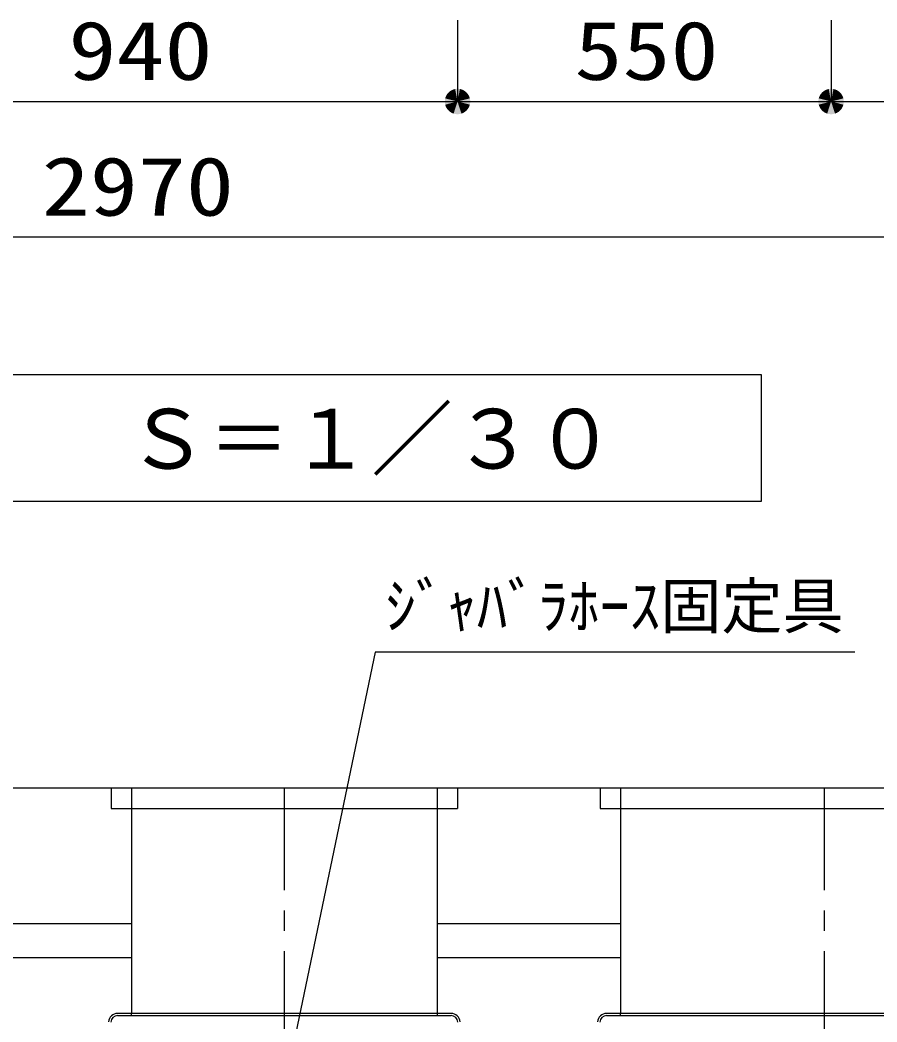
# Model space of a CAD drawing. Units: millimetres, scale not verified. Extents: x -23521 to 8910, y -6308 to 6308.
# Drawn here: x -4535 to -3273, y -1980 to -505 of the extents above; entities that cross this region are included whole.
import ezdxf
from ezdxf.enums import TextEntityAlignment as Align

# ---------------------------------------------------------------- set-up
doc = ezdxf.new("R2010")
doc.units = ezdxf.units.MM
doc.header["$LTSCALE"] = 30
doc.linetypes.add('CHAIN1', pattern=[8, 5, -1, 1, -1])
for name, color, linetype, lineweight in [('0-1_空気管', 3, 'Continuous', 25), ('0-E_機器', 2, 'Continuous', 25), ('1-8_00クル-フ-6寸法', 132, 'Continuous', 25)]:
    doc.layers.add(name, color=color, linetype=linetype, lineweight=lineweight)
doc.styles.add('ＭＳ ゴシック', font='')
doc.styles.get('ＭＳ ゴシック').set_extended_font_data('MS Gothic')

msp = doc.modelspace()

# ---------------------------------------------------------------- linework, layer by layer
at = {"layer": '0-1_空気管'}
for p, q in [((-4400.64, -1636.09), (-4400.64, -1666.09)), ((-4370.65, -1636.09), (-4370.65, -1967.89)), ((-3920.64, -1636.09), (-3920.64, -1967.89)), ((-3890.64, -1636.09), (-3890.64, -1666.09)), ((-3650.65, -1636.09), (-3650.65, -1967.89)), ((-4400.64, -1666.09), (-3890.64, -1666.09)), ((-3900.13, -1967.89), (-4391.16, -1967.89)), ((-4391.16, -1971.09), (-3900.13, -1971.09)), ((-4370.65, -1971.09), (-4370.65, -1967.89)), ((-3920.65, -1967.89), (-3920.65, -1971.09)), ((-3030.13, -1967.89), (-3671.16, -1967.89)), ((-3671.16, -1971.09), (-3030.13, -1971.09)), ((-3650.65, -1971.09), (-3650.65, -1967.89))]:
    msp.add_line(p, q, dxfattribs=at)
at = {"layer": '0-1_空気管', "linetype": 'CHAIN1'}
for p, q in [((-4145.65, -1636.09), (-4145.65, -2366.38)), ((-3350.65, -1636.09), (-3350.65, -2366.38))]:
    msp.add_line(p, q, dxfattribs=at)
at = {"layer": '0-1_空気管'}
msp.add_lwpolyline([(-3443.19, -1213.43), (-3443.19, -1027.12), (-5472.52, -1027.12), (-5472.52, -1213.43)], close=True, dxfattribs=at)
for points in [[(-3305.84, -1435.57), (-4012.04, -1435.57), (-4145.65, -2078.98)], [(-3680.64, -1636.09), (-3680.64, -1666.09), (-3020.65, -1666.09)]]:
    msp.add_lwpolyline(points, dxfattribs=at)
for centre, radius, start, end in [((-4391.16, -1981.09), 13.2, 90, 177), ((-4391.16, -1981.09), 10, 90, 177), ((-3900.13, -1981.09), 13.2, 3, 90), ((-3900.13, -1981.09), 10, 3, 90), ((-3671.16, -1981.09), 13.2, 90, 177), ((-3671.16, -1981.09), 10, 90, 177)]:
    msp.add_arc(centre, radius, start, end, dxfattribs=at)
at = {"layer": '0-E_機器'}
for p, q in [((-1468.11, -1636.09), (-6130.33, -1636.09)), ((-4370.65, -1836.09), (-4595.64, -1836.09)), ((-3650.65, -1836.09), (-3920.64, -1836.09)), ((-4370.65, -1886.09), (-4595.64, -1886.09)), ((-3650.65, -1886.09), (-3920.64, -1886.09))]:
    msp.add_line(p, q, dxfattribs=at)
at = {"layer": '1-8_00クル-フ-6寸法', "color": 4}
for p, q in [((-3890.63, -504.59), (-3890.63, -624.59)), ((-3890.63, -504.59), (-3890.63, -624.59)), ((-3340.63, -504.59), (-3340.63, -624.59)), ((-3340.63, -504.59), (-3340.63, -624.59)), ((-4830.63, -624.59), (-3890.63, -624.59)), ((-3890.63, -624.59), (-3340.63, -624.59)), ((-3340.63, -624.59), (-2880.61, -624.59)), ((-2880.61, -824.59), (-5850.65, -824.59))]:
    msp.add_line(p, q, dxfattribs=at)
at = {"layer": '1-8_00クル-フ-6寸法'}
for points in [[(-3890.63, -624.59), (-3908.79, -619.93), (-3908.06, -617.69)], [(-3890.63, -624.59), (-3908.79, -619.93), (-3908.06, -617.69)], [(-3890.63, -624.59), (-3908.06, -617.69), (-3907.06, -615.56)], [(-3890.63, -624.59), (-3908.06, -617.69), (-3907.06, -615.56)], [(-3890.63, -624.59), (-3907.06, -615.56), (-3905.8, -613.57)], [(-3890.63, -624.59), (-3907.06, -615.56), (-3905.8, -613.57)], [(-3890.63, -624.59), (-3905.8, -613.57), (-3904.3, -611.76)], [(-3890.63, -624.59), (-3905.8, -613.57), (-3904.3, -611.76)], [(-3890.63, -624.59), (-3904.3, -611.76), (-3902.58, -610.15)], [(-3890.63, -624.59), (-3904.3, -611.76), (-3902.58, -610.15)], [(-3890.63, -624.59), (-3902.58, -610.15), (-3900.68, -608.76)], [(-3890.63, -624.59), (-3902.58, -610.15), (-3900.68, -608.76)], [(-3890.63, -624.59), (-3900.68, -608.76), (-3898.61, -607.63)], [(-3890.63, -624.59), (-3900.68, -608.76), (-3898.61, -607.63)], [(-3890.63, -624.59), (-3898.61, -607.63), (-3896.42, -606.76)], [(-3890.63, -624.59), (-3898.61, -607.63), (-3896.42, -606.76)], [(-3890.63, -624.59), (-3896.42, -606.76), (-3894.14, -606.18)], [(-3890.63, -624.59), (-3896.42, -606.76), (-3894.14, -606.18)], [(-3890.63, -624.59), (-3894.14, -606.18), (-3891.81, -605.88)], [(-3890.63, -624.59), (-3894.14, -606.18), (-3891.81, -605.88)], [(-3890.63, -624.59), (-3891.81, -605.88), (-3889.45, -605.88)], [(-3890.63, -624.59), (-3891.81, -605.88), (-3889.45, -605.88)], [(-3890.63, -624.59), (-3889.45, -605.88), (-3887.12, -606.18)], [(-3890.63, -624.59), (-3889.45, -605.88), (-3887.12, -606.18)], [(-3890.63, -624.59), (-3887.12, -606.18), (-3884.84, -606.76)], [(-3890.63, -624.59), (-3887.12, -606.18), (-3884.84, -606.76)], [(-3890.63, -624.59), (-3884.84, -606.76), (-3882.65, -607.63)], [(-3890.63, -624.59), (-3884.84, -606.76), (-3882.65, -607.63)], [(-3890.63, -624.59), (-3882.65, -607.63), (-3880.58, -608.76)], [(-3890.63, -624.59), (-3882.65, -607.63), (-3880.58, -608.76)], [(-3890.63, -624.59), (-3880.58, -608.76), (-3878.68, -610.15)], [(-3890.63, -624.59), (-3880.58, -608.76), (-3878.68, -610.15)], [(-3890.63, -624.59), (-3878.68, -610.15), (-3876.96, -611.76)], [(-3890.63, -624.59), (-3878.68, -610.15), (-3876.96, -611.76)], [(-3890.63, -624.59), (-3876.96, -611.76), (-3875.46, -613.57)], [(-3890.63, -624.59), (-3876.96, -611.76), (-3875.46, -613.57)], [(-3890.63, -624.59), (-3875.46, -613.57), (-3874.2, -615.56)], [(-3890.63, -624.59), (-3875.46, -613.57), (-3874.2, -615.56)], [(-3890.63, -624.59), (-3874.2, -615.56), (-3873.2, -617.69)], [(-3890.63, -624.59), (-3874.2, -615.56), (-3873.2, -617.69)], [(-3890.63, -624.59), (-3873.2, -617.69), (-3872.47, -619.93)], [(-3890.63, -624.59), (-3873.2, -617.69), (-3872.47, -619.93)], [(-3340.63, -624.59), (-3358.79, -619.93), (-3358.07, -617.69)], [(-3340.63, -624.59), (-3358.79, -619.93), (-3358.07, -617.69)], [(-3340.63, -624.59), (-3358.07, -617.69), (-3357.06, -615.56)], [(-3340.63, -624.59), (-3358.07, -617.69), (-3357.06, -615.56)], [(-3340.63, -624.59), (-3357.06, -615.56), (-3355.8, -613.57)], [(-3340.63, -624.59), (-3357.06, -615.56), (-3355.8, -613.57)], [(-3340.63, -624.59), (-3355.8, -613.57), (-3354.3, -611.76)], [(-3340.63, -624.59), (-3355.8, -613.57), (-3354.3, -611.76)], [(-3340.63, -624.59), (-3354.3, -611.76), (-3352.58, -610.15)], [(-3340.63, -624.59), (-3354.3, -611.76), (-3352.58, -610.15)], [(-3340.63, -624.59), (-3352.58, -610.15), (-3350.68, -608.76)], [(-3340.63, -624.59), (-3352.58, -610.15), (-3350.68, -608.76)], [(-3340.63, -624.59), (-3350.68, -608.76), (-3348.62, -607.63)], [(-3340.63, -624.59), (-3350.68, -608.76), (-3348.62, -607.63)], [(-3340.63, -624.59), (-3348.62, -607.63), (-3346.43, -606.76)], [(-3340.63, -624.59), (-3348.62, -607.63), (-3346.43, -606.76)], [(-3340.63, -624.59), (-3346.43, -606.76), (-3344.15, -606.18)], [(-3340.63, -624.59), (-3346.43, -606.76), (-3344.15, -606.18)], [(-3340.63, -624.59), (-3344.15, -606.18), (-3341.81, -605.88)], [(-3340.63, -624.59), (-3344.15, -606.18), (-3341.81, -605.88)], [(-3340.63, -624.59), (-3341.81, -605.88), (-3339.46, -605.88)], [(-3340.63, -624.59), (-3341.81, -605.88), (-3339.46, -605.88)], [(-3340.63, -624.59), (-3339.46, -605.88), (-3337.12, -606.18)], [(-3340.63, -624.59), (-3339.46, -605.88), (-3337.12, -606.18)], [(-3340.63, -624.59), (-3337.12, -606.18), (-3334.84, -606.76)], [(-3340.63, -624.59), (-3337.12, -606.18), (-3334.84, -606.76)], [(-3340.63, -624.59), (-3334.84, -606.76), (-3332.65, -607.63)], [(-3340.63, -624.59), (-3334.84, -606.76), (-3332.65, -607.63)], [(-3340.63, -624.59), (-3332.65, -607.63), (-3330.59, -608.76)], [(-3340.63, -624.59), (-3332.65, -607.63), (-3330.59, -608.76)], [(-3340.63, -624.59), (-3330.59, -608.76), (-3328.68, -610.15)], [(-3340.63, -624.59), (-3330.59, -608.76), (-3328.68, -610.15)], [(-3340.63, -624.59), (-3328.68, -610.15), (-3326.96, -611.76)], [(-3340.63, -624.59), (-3328.68, -610.15), (-3326.96, -611.76)], [(-3340.63, -624.59), (-3326.96, -611.76), (-3325.46, -613.57)], [(-3340.63, -624.59), (-3326.96, -611.76), (-3325.46, -613.57)], [(-3340.63, -624.59), (-3325.46, -613.57), (-3324.2, -615.56)], [(-3340.63, -624.59), (-3325.46, -613.57), (-3324.2, -615.56)], [(-3340.63, -624.59), (-3324.2, -615.56), (-3323.2, -617.69)], [(-3340.63, -624.59), (-3324.2, -615.56), (-3323.2, -617.69)], [(-3340.63, -624.59), (-3323.2, -617.69), (-3322.47, -619.93)], [(-3340.63, -624.59), (-3323.2, -617.69), (-3322.47, -619.93)], [(-3890.63, -624.59), (-3909.38, -624.59), (-3909.23, -622.24)], [(-3890.63, -624.59), (-3909.38, -624.59), (-3909.23, -622.24)], [(-3890.63, -624.59), (-3909.23, -626.94), (-3909.38, -624.59)], [(-3890.63, -624.59), (-3909.23, -626.94), (-3909.38, -624.59)], [(-3890.63, -624.59), (-3909.23, -622.24), (-3908.79, -619.93)], [(-3890.63, -624.59), (-3909.23, -622.24), (-3908.79, -619.93)], [(-3890.63, -624.59), (-3908.79, -629.26), (-3909.23, -626.94)], [(-3890.63, -624.59), (-3908.79, -629.26), (-3909.23, -626.94)], [(-3890.63, -624.59), (-3908.06, -631.5), (-3908.79, -629.26)], [(-3890.63, -624.59), (-3908.06, -631.5), (-3908.79, -629.26)], [(-3890.63, -624.59), (-3907.06, -633.63), (-3908.06, -631.5)], [(-3890.63, -624.59), (-3907.06, -633.63), (-3908.06, -631.5)], [(-3890.63, -624.59), (-3905.8, -635.62), (-3907.06, -633.63)], [(-3890.63, -624.59), (-3905.8, -635.62), (-3907.06, -633.63)], [(-3890.63, -624.59), (-3904.3, -637.43), (-3905.8, -635.62)], [(-3890.63, -624.59), (-3904.3, -637.43), (-3905.8, -635.62)], [(-3890.63, -624.59), (-3902.58, -639.04), (-3904.3, -637.43)], [(-3890.63, -624.59), (-3902.58, -639.04), (-3904.3, -637.43)], [(-3890.63, -624.59), (-3900.68, -640.43), (-3902.58, -639.04)], [(-3890.63, -624.59), (-3900.68, -640.43), (-3902.58, -639.04)], [(-3890.63, -624.59), (-3898.61, -641.56), (-3900.68, -640.43)], [(-3890.63, -624.59), (-3898.61, -641.56), (-3900.68, -640.43)], [(-3890.63, -624.59), (-3896.42, -642.43), (-3898.61, -641.56)], [(-3890.63, -624.59), (-3896.42, -642.43), (-3898.61, -641.56)], [(-3890.63, -624.59), (-3894.14, -643.01), (-3896.42, -642.43)], [(-3890.63, -624.59), (-3894.14, -643.01), (-3896.42, -642.43)], [(-3890.63, -624.59), (-3891.81, -643.31), (-3894.14, -643.01)], [(-3890.63, -624.59), (-3891.81, -643.31), (-3894.14, -643.01)], [(-3890.63, -624.59), (-3889.45, -643.31), (-3891.81, -643.31)], [(-3890.63, -624.59), (-3889.45, -643.31), (-3891.81, -643.31)], [(-3890.63, -624.59), (-3872.47, -619.93), (-3872.03, -622.24)], [(-3890.63, -624.59), (-3872.47, -619.93), (-3872.03, -622.24)], [(-3890.63, -624.59), (-3872.03, -622.24), (-3871.88, -624.59)], [(-3890.63, -624.59), (-3872.03, -622.24), (-3871.88, -624.59)], [(-3890.63, -624.59), (-3887.12, -643.01), (-3889.45, -643.31)], [(-3890.63, -624.59), (-3884.84, -642.43), (-3887.12, -643.01)], [(-3890.63, -624.59), (-3882.65, -641.56), (-3884.84, -642.43)], [(-3890.63, -624.59), (-3880.58, -640.43), (-3882.65, -641.56)], [(-3890.63, -624.59), (-3878.68, -639.04), (-3880.58, -640.43)], [(-3890.63, -624.59), (-3876.96, -637.43), (-3878.68, -639.04)], [(-3890.63, -624.59), (-3875.46, -635.62), (-3876.96, -637.43)], [(-3890.63, -624.59), (-3874.2, -633.63), (-3875.46, -635.62)], [(-3890.63, -624.59), (-3873.2, -631.5), (-3874.2, -633.63)], [(-3890.63, -624.59), (-3872.47, -629.26), (-3873.2, -631.5)], [(-3890.63, -624.59), (-3872.03, -626.94), (-3872.47, -629.26)], [(-3890.63, -624.59), (-3871.88, -624.59), (-3872.03, -626.94)], [(-3890.63, -624.59), (-3887.12, -643.01), (-3889.45, -643.31)], [(-3890.63, -624.59), (-3884.84, -642.43), (-3887.12, -643.01)], [(-3890.63, -624.59), (-3882.65, -641.56), (-3884.84, -642.43)], [(-3890.63, -624.59), (-3880.58, -640.43), (-3882.65, -641.56)], [(-3890.63, -624.59), (-3878.68, -639.04), (-3880.58, -640.43)], [(-3890.63, -624.59), (-3876.96, -637.43), (-3878.68, -639.04)], [(-3890.63, -624.59), (-3875.46, -635.62), (-3876.96, -637.43)], [(-3890.63, -624.59), (-3874.2, -633.63), (-3875.46, -635.62)], [(-3890.63, -624.59), (-3873.2, -631.5), (-3874.2, -633.63)], [(-3890.63, -624.59), (-3872.47, -629.26), (-3873.2, -631.5)], [(-3890.63, -624.59), (-3872.03, -626.94), (-3872.47, -629.26)], [(-3890.63, -624.59), (-3871.88, -624.59), (-3872.03, -626.94)], [(-3340.63, -624.59), (-3359.38, -624.59), (-3359.23, -622.24)], [(-3340.63, -624.59), (-3359.38, -624.59), (-3359.23, -622.24)], [(-3340.63, -624.59), (-3359.23, -626.94), (-3359.38, -624.59)], [(-3340.63, -624.59), (-3359.23, -626.94), (-3359.38, -624.59)], [(-3340.63, -624.59), (-3359.23, -622.24), (-3358.79, -619.93)], [(-3340.63, -624.59), (-3359.23, -622.24), (-3358.79, -619.93)], [(-3340.63, -624.59), (-3358.79, -629.26), (-3359.23, -626.94)], [(-3340.63, -624.59), (-3358.79, -629.26), (-3359.23, -626.94)], [(-3340.63, -624.59), (-3358.07, -631.5), (-3358.79, -629.26)], [(-3340.63, -624.59), (-3358.07, -631.5), (-3358.79, -629.26)], [(-3340.63, -624.59), (-3357.06, -633.63), (-3358.07, -631.5)], [(-3340.63, -624.59), (-3357.06, -633.63), (-3358.07, -631.5)], [(-3340.63, -624.59), (-3355.8, -635.62), (-3357.06, -633.63)], [(-3340.63, -624.59), (-3355.8, -635.62), (-3357.06, -633.63)], [(-3340.63, -624.59), (-3354.3, -637.43), (-3355.8, -635.62)], [(-3340.63, -624.59), (-3354.3, -637.43), (-3355.8, -635.62)], [(-3340.63, -624.59), (-3352.58, -639.04), (-3354.3, -637.43)], [(-3340.63, -624.59), (-3352.58, -639.04), (-3354.3, -637.43)], [(-3340.63, -624.59), (-3350.68, -640.43), (-3352.58, -639.04)], [(-3340.63, -624.59), (-3350.68, -640.43), (-3352.58, -639.04)], [(-3340.63, -624.59), (-3348.62, -641.56), (-3350.68, -640.43)], [(-3340.63, -624.59), (-3348.62, -641.56), (-3350.68, -640.43)], [(-3340.63, -624.59), (-3346.43, -642.43), (-3348.62, -641.56)], [(-3340.63, -624.59), (-3346.43, -642.43), (-3348.62, -641.56)], [(-3340.63, -624.59), (-3344.15, -643.01), (-3346.43, -642.43)], [(-3340.63, -624.59), (-3344.15, -643.01), (-3346.43, -642.43)], [(-3340.63, -624.59), (-3341.81, -643.31), (-3344.15, -643.01)], [(-3340.63, -624.59), (-3341.81, -643.31), (-3344.15, -643.01)], [(-3340.63, -624.59), (-3339.46, -643.31), (-3341.81, -643.31)], [(-3340.63, -624.59), (-3339.46, -643.31), (-3341.81, -643.31)], [(-3340.63, -624.59), (-3322.47, -619.93), (-3322.03, -622.24)], [(-3340.63, -624.59), (-3322.47, -619.93), (-3322.03, -622.24)], [(-3340.63, -624.59), (-3322.03, -622.24), (-3321.88, -624.59)], [(-3340.63, -624.59), (-3322.03, -622.24), (-3321.88, -624.59)], [(-3340.63, -624.59), (-3337.12, -643.01), (-3339.46, -643.31)], [(-3340.63, -624.59), (-3334.84, -642.43), (-3337.12, -643.01)], [(-3340.63, -624.59), (-3332.65, -641.56), (-3334.84, -642.43)], [(-3340.63, -624.59), (-3330.59, -640.43), (-3332.65, -641.56)], [(-3340.63, -624.59), (-3328.68, -639.04), (-3330.59, -640.43)], [(-3340.63, -624.59), (-3326.96, -637.43), (-3328.68, -639.04)], [(-3340.63, -624.59), (-3325.46, -635.62), (-3326.96, -637.43)], [(-3340.63, -624.59), (-3324.2, -633.63), (-3325.46, -635.62)], [(-3340.63, -624.59), (-3323.2, -631.5), (-3324.2, -633.63)], [(-3340.63, -624.59), (-3322.47, -629.26), (-3323.2, -631.5)], [(-3340.63, -624.59), (-3322.03, -626.94), (-3322.47, -629.26)], [(-3340.63, -624.59), (-3321.88, -624.59), (-3322.03, -626.94)], [(-3340.63, -624.59), (-3337.12, -643.01), (-3339.46, -643.31)], [(-3340.63, -624.59), (-3334.84, -642.43), (-3337.12, -643.01)], [(-3340.63, -624.59), (-3332.65, -641.56), (-3334.84, -642.43)], [(-3340.63, -624.59), (-3330.59, -640.43), (-3332.65, -641.56)], [(-3340.63, -624.59), (-3328.68, -639.04), (-3330.59, -640.43)], [(-3340.63, -624.59), (-3326.96, -637.43), (-3328.68, -639.04)], [(-3340.63, -624.59), (-3325.46, -635.62), (-3326.96, -637.43)], [(-3340.63, -624.59), (-3324.2, -633.63), (-3325.46, -635.62)], [(-3340.63, -624.59), (-3323.2, -631.5), (-3324.2, -633.63)], [(-3340.63, -624.59), (-3322.47, -629.26), (-3323.2, -631.5)], [(-3340.63, -624.59), (-3322.03, -626.94), (-3322.47, -629.26)], [(-3340.63, -624.59), (-3321.88, -624.59), (-3322.03, -626.94)]]:
    msp.add_solid(points, dxfattribs=at)

# ---------------------------------------------------------------- texts
at = {"layer": '0-1_空気管', "color": 4, "style": 'ＭＳ ゴシック'}
for s, height, p in [('Ｓ＝１／３０', 87.98, (-4377.72, -1191.73)), ('ｼﾞｬﾊﾞﾗﾎｰｽ固定具', 65.98, (-3997.04, -1420.57))]:
    msp.add_text(s, height=height, dxfattribs=at).set_placement(p, align=Align.BOTTOM_LEFT)
at = {"layer": '1-8_00クル-フ-6寸法', "color": 3, "style": 'ＭＳ ゴシック', "width": 1.2}
for s, p in [('940', (-4463.49, -618.75)), ('550', (-3718.49, -618.75)), ('2970', (-4502.77, -818.75))]:
    msp.add_text(s, height=86.66, dxfattribs=at).set_placement(p, align=Align.BOTTOM_LEFT)

doc.saveas('drawing.dxf')
